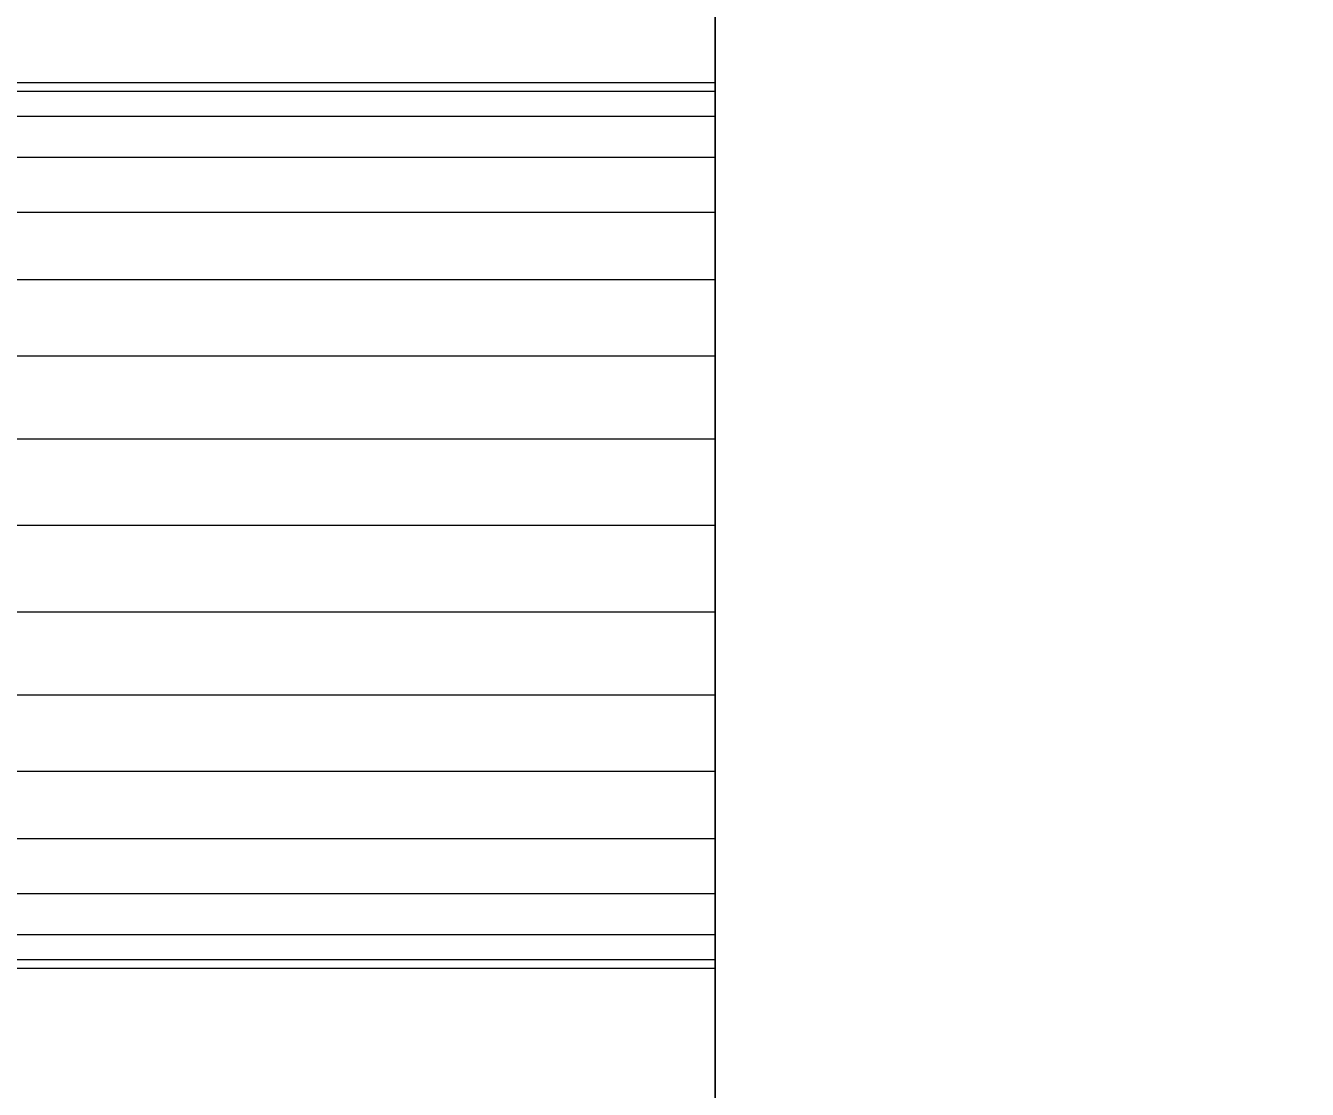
# Model space of a CAD drawing. Header units: millimetres. Extents: x -22443 to 8019, y 3751 to 17584.
# Drawn here: x -19267.4 to -19210.1, y 12087.8 to 12135.3 of the extents above; entities that cross this region are included whole.
import ezdxf

# ---------------------------------------------------------------- set-up
doc = ezdxf.new("R2010")
doc.units = ezdxf.units.MM
for name, color, linetype, lineweight in [('A-ANNO-DIMS', 211, 'Continuous', 9), ('A-ANNO-DIMS-50', 211, 'Continuous', 9), ('A-GENM', 13, 'Continuous', 18)]:
    doc.layers.add(name, color=color, linetype=linetype, lineweight=lineweight)
doc.styles.add('Arial', font='arial.ttf', dxfattribs={"height": 125})
doc.dimstyles.new('Diagonal_-_2_5mm_Arial', dxfattribs={"dimscale": 304.8, "dimtxt": 127.532425, "dimasz": 0.492126, "dimexe": 0.393701, "dimexo": 0.246063, "dimgap": 0.287073, "dimtad": 1, "dimdec": 0, "dimzin": 0, "dimdsep": 46, "dimtxsty": 'Arial', "dimblk1": 'OBLIQUE', "dimblk2": 'OBLIQUE', "dimsah": 1, "dimcen": 0.09, "dimdle": 0.393701, "dimazin": 0, "dimtfac": 1, "dimtdec": 4, "dimtix": 1, "dimtmove": 0, "dimatfit": 3, "dimfxl": 1, "dimtvp": 1, "dimtolj": 1, "dimtzin": 0, "dimarcsym": 2})

# ---------------------------------------------------------------- blocks, each defined once
blk = doc.blocks.new('Nevera de autoservicio single - Nevera de autoservicio single-466915-Level 1')
at = {"layer": 'A-GENM'}
for p, q in [((454.753, 1307.979), (454.753, -1108.896)), ((454.753, -1108.896), (454.753, 1307.979)), ((454.753, -1108.896), (454.753, 1307.979)), ((454.753, -1108.896), (454.753, 1307.979)), ((454.753, -1028.381), (454.753, 977.961)), ((454.753, -50.932), (454.753, 0.512)), ((454.753, -31.146), (255.92, -31.146)), ((454.753, -31.146), (255.92, -31.146)), ((454.753, -31.146), (255.92, -31.146)), ((454.753, -31.146), (255.92, -31.146)), ((454.753, -31.146), (255.92, -31.146)), ((454.753, -31.146), (255.92, -31.146)), ((454.753, -31.146), (255.92, -31.146)), ((454.753, -31.146), (255.92, -31.146)), ((454.753, -31.146), (255.92, -31.146)), ((454.753, -31.146), (255.92, -31.146)), ((454.753, -31.146), (255.92, -31.146)), ((454.753, -31.146), (255.92, -31.146)), ((454.753, -31.494), (454.753, -31.146)), ((454.753, -31.146), (454.753, -31.526)), ((454.753, -31.526), (454.753, -31.146)), ((454.753, -31.146), (454.753, -31.526)), ((454.753, -31.526), (454.753, -31.146)), ((454.753, -31.146), (454.753, -31.526)), ((454.753, -31.526), (454.753, -31.146)), ((454.753, -31.146), (454.753, -31.526)), ((454.753, -31.526), (454.753, -31.146)), ((454.753, -31.146), (454.753, -31.526)), ((454.753, -31.526), (454.753, -31.146)), ((454.753, -31.146), (454.753, -31.526)), ((454.753, -31.526), (454.753, -31.146)), ((454.753, -31.146), (454.753, -31.494)), ((454.753, -31.526), (454.753, -31.146)), ((454.753, -31.526), (454.753, -31.146)), ((454.753, -31.526), (454.753, -31.146)), ((454.753, -31.526), (454.753, -31.146)), ((454.753, -31.146), (454.753, -31.526)), ((454.753, -31.146), (454.753, -31.526)), ((454.753, -31.146), (454.753, -31.526)), ((454.753, -31.146), (454.753, -31.526)), ((454.753, -31.526), (454.753, -31.146)), ((454.753, -31.146), (454.753, -31.526)), ((454.753, -31.494), (454.753, -31.526)), ((454.753, -31.494), (454.753, -31.526)), ((454.753, -31.526), (255.92, -31.526)), ((454.753, -31.526), (255.92, -31.526)), ((454.753, -31.526), (255.92, -31.526)), ((454.753, -31.526), (255.92, -31.526)), ((454.753, -31.526), (255.92, -31.526)), ((454.753, -31.526), (255.92, -31.526)), ((454.753, -31.526), (255.92, -31.526)), ((454.753, -31.526), (255.92, -31.526)), ((454.753, -31.526), (255.92, -31.526)), ((454.753, -31.526), (255.92, -31.526)), ((454.753, -31.526), (255.92, -31.526)), ((454.753, -31.526), (255.92, -31.526)), ((454.753, -31.526), (255.92, -31.526)), ((454.753, -31.526), (255.92, -31.526)), ((454.753, -31.526), (255.92, -31.526)), ((454.753, -31.526), (255.92, -31.526)), ((454.753, -31.526), (255.92, -31.526)), ((454.753, -31.526), (255.92, -31.526)), ((454.753, -31.526), (255.92, -31.526)), ((454.753, -31.526), (255.92, -31.526)), ((454.753, -31.526), (255.92, -31.526)), ((454.753, -31.526), (255.92, -31.526)), ((454.753, -31.526), (255.92, -31.526)), ((454.753, -31.526), (255.92, -31.526)), ((454.753, -32.652), (454.753, -31.526)), ((454.753, -31.526), (454.753, -32.652)), ((454.753, -32.652), (454.753, -31.526)), ((454.753, -31.526), (454.753, -32.652)), ((454.753, -32.652), (454.753, -31.526)), ((454.753, -31.526), (454.753, -32.652)), ((454.753, -32.652), (454.753, -31.526)), ((454.753, -31.526), (454.753, -32.652)), ((454.753, -32.652), (454.753, -31.526)), ((454.753, -31.526), (454.753, -32.652)), ((454.753, -32.652), (454.753, -31.526)), ((454.753, -31.526), (454.753, -32.652)), ((454.753, -32.652), (454.753, -31.526)), ((454.753, -32.652), (454.753, -31.526)), ((454.753, -32.652), (454.753, -31.526)), ((454.753, -32.652), (454.753, -31.526)), ((454.753, -32.652), (454.753, -31.526)), ((454.753, -32.652), (454.753, -31.526)), ((454.753, -32.652), (454.753, -31.526)), ((454.753, -32.652), (454.753, -31.526)), ((454.753, -32.652), (454.753, -31.526)), ((454.753, -32.652), (454.753, -31.526)), ((454.753, -32.652), (454.753, -31.526)), ((454.753, -32.652), (454.753, -31.526)), ((454.753, -32.652), (255.92, -32.652)), ((454.753, -32.652), (255.92, -32.652)), ((454.753, -32.652), (255.92, -32.652)), ((454.753, -32.652), (255.92, -32.652)), ((454.753, -32.652), (255.92, -32.652)), ((454.753, -32.652), (255.92, -32.652)), ((454.753, -32.652), (255.92, -32.652)), ((454.753, -32.652), (255.92, -32.652)), ((454.753, -32.652), (255.92, -32.652)), ((454.753, -32.652), (255.92, -32.652)), ((454.753, -32.652), (255.92, -32.652)), ((454.753, -32.652), (255.92, -32.652)), ((454.753, -32.652), (255.92, -32.652)), ((454.753, -32.652), (255.92, -32.652)), ((454.753, -32.652), (255.92, -32.652)), ((454.753, -32.652), (255.92, -32.652)), ((454.753, -32.652), (255.92, -32.652)), ((454.753, -32.652), (255.92, -32.652)), ((454.753, -32.652), (255.92, -32.652)), ((454.753, -32.652), (255.92, -32.652)), ((454.753, -32.652), (255.92, -32.652)), ((454.753, -32.652), (255.92, -32.652)), ((454.753, -32.652), (255.92, -32.652)), ((454.753, -32.652), (255.92, -32.652)), ((454.753, -34.48), (454.753, -32.652)), ((454.753, -32.652), (454.753, -34.48)), ((454.753, -34.48), (454.753, -32.652)), ((454.753, -32.652), (454.753, -34.48)), ((454.753, -34.48), (454.753, -32.652)), ((454.753, -32.652), (454.753, -34.48)), ((454.753, -34.48), (454.753, -32.652)), ((454.753, -32.652), (454.753, -34.48)), ((454.753, -34.48), (454.753, -32.652)), ((454.753, -32.652), (454.753, -34.48)), ((454.753, -34.48), (454.753, -32.652)), ((454.753, -32.652), (454.753, -34.48)), ((454.753, -34.48), (454.753, -32.652)), ((454.753, -34.48), (454.753, -32.652)), ((454.753, -34.48), (454.753, -32.652)), ((454.753, -34.48), (454.753, -32.652)), ((454.753, -34.48), (454.753, -32.652)), ((454.753, -34.48), (454.753, -32.652)), ((454.753, -34.48), (454.753, -32.652)), ((454.753, -34.48), (454.753, -32.652)), ((454.753, -34.48), (454.753, -32.652)), ((454.753, -34.48), (454.753, -32.652)), ((454.753, -34.48), (454.753, -32.652)), ((454.753, -34.48), (454.753, -32.652)), ((454.753, -34.48), (255.92, -34.48)), ((454.753, -34.48), (255.92, -34.48)), ((454.753, -34.48), (255.92, -34.48)), ((454.753, -34.48), (255.92, -34.48)), ((454.753, -34.48), (255.92, -34.48)), ((454.753, -34.48), (255.92, -34.48)), ((454.753, -34.48), (255.92, -34.48)), ((454.753, -34.48), (255.92, -34.48)), ((454.753, -34.48), (255.92, -34.48)), ((454.753, -34.48), (255.92, -34.48)), ((454.753, -34.48), (255.92, -34.48)), ((454.753, -34.48), (255.92, -34.48)), ((454.753, -34.48), (255.92, -34.48)), ((454.753, -34.48), (255.92, -34.48)), ((454.753, -34.48), (255.92, -34.48)), ((454.753, -34.48), (255.92, -34.48)), ((454.753, -34.48), (255.92, -34.48)), ((454.753, -34.48), (255.92, -34.48)), ((454.753, -34.48), (255.92, -34.48)), ((454.753, -34.48), (255.92, -34.48)), ((454.753, -34.48), (255.92, -34.48)), ((454.753, -34.48), (255.92, -34.48)), ((454.753, -34.48), (255.92, -34.48)), ((454.753, -34.48), (255.92, -34.48)), ((454.753, -36.941), (454.753, -34.48)), ((454.753, -34.48), (454.753, -36.941)), ((454.753, -36.941), (454.753, -34.48)), ((454.753, -34.48), (454.753, -36.941)), ((454.753, -36.941), (454.753, -34.48)), ((454.753, -34.48), (454.753, -36.941)), ((454.753, -36.941), (454.753, -34.48)), ((454.753, -34.48), (454.753, -36.941)), ((454.753, -36.941), (454.753, -34.48)), ((454.753, -34.48), (454.753, -36.941)), ((454.753, -36.941), (454.753, -34.48)), ((454.753, -34.48), (454.753, -36.941)), ((454.753, -36.941), (454.753, -34.48)), ((454.753, -36.941), (454.753, -34.48)), ((454.753, -36.941), (454.753, -34.48)), ((454.753, -36.941), (454.753, -34.48)), ((454.753, -36.941), (454.753, -34.48)), ((454.753, -36.941), (454.753, -34.48)), ((454.753, -36.941), (454.753, -34.48)), ((454.753, -36.941), (454.753, -34.48)), ((454.753, -36.941), (454.753, -34.48)), ((454.753, -36.941), (454.753, -34.48)), ((454.753, -36.941), (454.753, -34.48)), ((454.753, -36.941), (454.753, -34.48)), ((454.753, -36.941), (255.92, -36.941)), ((454.753, -36.941), (255.92, -36.941)), ((454.753, -36.941), (255.92, -36.941)), ((454.753, -36.941), (255.92, -36.941)), ((454.753, -36.941), (255.92, -36.941)), ((454.753, -36.941), (255.92, -36.941)), ((454.753, -36.941), (255.92, -36.941)), ((454.753, -36.941), (255.92, -36.941)), ((454.753, -36.941), (255.92, -36.941)), ((454.753, -36.941), (255.92, -36.941)), ((454.753, -36.941), (255.92, -36.941)), ((454.753, -36.941), (255.92, -36.941)), ((454.753, -36.941), (255.92, -36.941)), ((454.753, -36.941), (255.92, -36.941)), ((454.753, -36.941), (255.92, -36.941)), ((454.753, -36.941), (255.92, -36.941)), ((454.753, -36.941), (255.92, -36.941)), ((454.753, -36.941), (255.92, -36.941)), ((454.753, -36.941), (255.92, -36.941)), ((454.753, -36.941), (255.92, -36.941)), ((454.753, -36.941), (255.92, -36.941)), ((454.753, -36.941), (255.92, -36.941)), ((454.753, -36.941), (255.92, -36.941)), ((454.753, -36.941), (255.92, -36.941)), ((454.753, -39.939), (454.753, -36.941)), ((454.753, -36.941), (454.753, -39.939)), ((454.753, -39.939), (454.753, -36.941)), ((454.753, -36.941), (454.753, -39.939)), ((454.753, -39.939), (454.753, -36.941)), ((454.753, -36.941), (454.753, -39.939)), ((454.753, -39.939), (454.753, -36.941)), ((454.753, -36.941), (454.753, -39.939)), ((454.753, -39.939), (454.753, -36.941)), ((454.753, -36.941), (454.753, -39.939)), ((454.753, -39.939), (454.753, -36.941)), ((454.753, -36.941), (454.753, -39.939)), ((454.753, -39.939), (454.753, -36.941)), ((454.753, -39.939), (454.753, -36.941)), ((454.753, -39.939), (454.753, -36.941)), ((454.753, -39.939), (454.753, -36.941)), ((454.753, -39.939), (454.753, -36.941)), ((454.753, -39.939), (454.753, -36.941)), ((454.753, -39.939), (454.753, -36.941)), ((454.753, -39.939), (454.753, -36.941)), ((454.753, -39.939), (454.753, -36.941)), ((454.753, -39.939), (454.753, -36.941)), ((454.753, -39.939), (454.753, -36.941)), ((454.753, -39.939), (454.753, -36.941)), ((454.753, -39.939), (255.92, -39.939)), ((454.753, -39.939), (255.92, -39.939)), ((454.753, -39.939), (255.92, -39.939)), ((454.753, -39.939), (255.92, -39.939)), ((454.753, -39.939), (255.92, -39.939)), ((454.753, -39.939), (255.92, -39.939)), ((454.753, -39.939), (255.92, -39.939)), ((454.753, -39.939), (255.92, -39.939)), ((454.753, -39.939), (255.92, -39.939)), ((454.753, -39.939), (255.92, -39.939)), ((454.753, -39.939), (255.92, -39.939)), ((454.753, -39.939), (255.92, -39.939)), ((454.753, -39.939), (255.92, -39.939)), ((454.753, -39.939), (255.92, -39.939)), ((454.753, -39.939), (255.92, -39.939)), ((454.753, -39.939), (255.92, -39.939)), ((454.753, -39.939), (255.92, -39.939)), ((454.753, -39.939), (255.92, -39.939)), ((454.753, -39.939), (255.92, -39.939)), ((454.753, -39.939), (255.92, -39.939)), ((454.753, -39.939), (255.92, -39.939)), ((454.753, -39.939), (255.92, -39.939)), ((454.753, -39.939), (255.92, -39.939)), ((454.753, -39.939), (255.92, -39.939)), ((454.753, -43.361), (454.753, -39.939)), ((454.753, -39.939), (454.753, -43.361)), ((454.753, -43.361), (454.753, -39.939)), ((454.753, -39.939), (454.753, -43.361)), ((454.753, -43.361), (454.753, -39.939)), ((454.753, -39.939), (454.753, -43.361)), ((454.753, -43.361), (454.753, -39.939)), ((454.753, -39.939), (454.753, -43.361)), ((454.753, -43.361), (454.753, -39.939)), ((454.753, -39.939), (454.753, -43.361)), ((454.753, -43.361), (454.753, -39.939)), ((454.753, -39.939), (454.753, -43.361)), ((454.753, -43.361), (454.753, -39.939)), ((454.753, -43.361), (454.753, -39.939)), ((454.753, -43.361), (454.753, -39.939)), ((454.753, -43.361), (454.753, -39.939)), ((454.753, -43.361), (454.753, -39.939)), ((454.753, -43.361), (454.753, -39.939)), ((454.753, -43.361), (454.753, -39.939)), ((454.753, -43.361), (454.753, -39.939)), ((454.753, -43.361), (454.753, -39.939)), ((454.753, -43.361), (454.753, -39.939)), ((454.753, -43.361), (454.753, -39.939)), ((454.753, -43.361), (454.753, -39.939)), ((454.753, -43.361), (255.92, -43.361)), ((454.753, -43.361), (255.92, -43.361)), ((454.753, -43.361), (255.92, -43.361)), ((454.753, -43.361), (255.92, -43.361)), ((454.753, -43.361), (255.92, -43.361)), ((454.753, -43.361), (255.92, -43.361)), ((454.753, -43.361), (255.92, -43.361)), ((454.753, -43.361), (255.92, -43.361)), ((454.753, -43.361), (255.92, -43.361)), ((454.753, -43.361), (255.92, -43.361)), ((454.753, -43.361), (255.92, -43.361)), ((454.753, -43.361), (255.92, -43.361)), ((454.753, -43.361), (255.92, -43.361)), ((454.753, -43.361), (255.92, -43.361)), ((454.753, -43.361), (255.92, -43.361)), ((454.753, -43.361), (255.92, -43.361)), ((454.753, -43.361), (255.92, -43.361)), ((454.753, -43.361), (255.92, -43.361)), ((454.753, -43.361), (255.92, -43.361)), ((454.753, -43.361), (255.92, -43.361)), ((454.753, -43.361), (255.92, -43.361)), ((454.753, -43.361), (255.92, -43.361)), ((454.753, -43.361), (255.92, -43.361)), ((454.753, -43.361), (255.92, -43.361)), ((454.753, -47.073), (454.753, -43.361)), ((454.753, -43.361), (454.753, -47.073)), ((454.753, -47.073), (454.753, -43.361)), ((454.753, -43.361), (454.753, -47.073)), ((454.753, -47.073), (454.753, -43.361)), ((454.753, -43.361), (454.753, -47.073)), ((454.753, -47.073), (454.753, -43.361)), ((454.753, -43.361), (454.753, -47.073)), ((454.753, -47.073), (454.753, -43.361)), ((454.753, -43.361), (454.753, -47.073)), ((454.753, -47.073), (454.753, -43.361)), ((454.753, -43.361), (454.753, -47.073)), ((454.753, -47.073), (454.753, -43.361)), ((454.753, -47.073), (454.753, -43.361)), ((454.753, -47.073), (454.753, -43.361)), ((454.753, -47.073), (454.753, -43.361)), ((454.753, -47.073), (454.753, -43.361)), ((454.753, -47.073), (454.753, -43.361)), ((454.753, -47.073), (454.753, -43.361)), ((454.753, -47.073), (454.753, -43.361)), ((454.753, -47.073), (454.753, -43.361)), ((454.753, -47.073), (454.753, -43.361)), ((454.753, -47.073), (454.753, -43.361)), ((454.753, -47.073), (454.753, -43.361)), ((454.753, -47.073), (255.92, -47.073)), ((454.753, -47.073), (255.92, -47.073)), ((454.753, -47.073), (255.92, -47.073)), ((454.753, -47.073), (255.92, -47.073)), ((454.753, -47.073), (255.92, -47.073)), ((454.753, -47.073), (255.92, -47.073)), ((454.753, -47.073), (255.92, -47.073)), ((454.753, -47.073), (255.92, -47.073)), ((454.753, -47.073), (255.92, -47.073)), ((454.753, -47.073), (255.92, -47.073)), ((454.753, -47.073), (255.92, -47.073)), ((454.753, -47.073), (255.92, -47.073)), ((454.753, -47.073), (255.92, -47.073)), ((454.753, -47.073), (255.92, -47.073)), ((454.753, -47.073), (255.92, -47.073)), ((454.753, -47.073), (255.92, -47.073)), ((454.753, -47.073), (255.92, -47.073)), ((454.753, -47.073), (255.92, -47.073)), ((454.753, -47.073), (255.92, -47.073)), ((454.753, -47.073), (255.92, -47.073)), ((454.753, -47.073), (255.92, -47.073)), ((454.753, -47.073), (255.92, -47.073)), ((454.753, -47.073), (255.92, -47.073)), ((454.753, -47.073), (255.92, -47.073)), ((454.753, -50.932), (454.753, -47.073)), ((454.753, -47.073), (454.753, -50.932)), ((454.753, -50.932), (454.753, -47.073)), ((454.753, -47.073), (454.753, -50.932)), ((454.753, -50.932), (454.753, -47.073)), ((454.753, -47.073), (454.753, -50.932)), ((454.753, -50.932), (454.753, -47.073)), ((454.753, -47.073), (454.753, -50.932)), ((454.753, -50.932), (454.753, -47.073)), ((454.753, -47.073), (454.753, -50.932)), ((454.753, -50.932), (454.753, -47.073)), ((454.753, -47.073), (454.753, -50.932)), ((454.753, -50.932), (454.753, -47.073)), ((454.753, -50.932), (454.753, -47.073)), ((454.753, -50.932), (454.753, -47.073)), ((454.753, -50.932), (454.753, -47.073)), ((454.753, -50.932), (454.753, -47.073)), ((454.753, -50.932), (454.753, -47.073)), ((454.753, -50.932), (454.753, -47.073)), ((454.753, -50.932), (454.753, -47.073)), ((454.753, -50.932), (454.753, -47.073)), ((454.753, -50.932), (454.753, -47.073)), ((454.753, -50.932), (454.753, -47.073)), ((454.753, -50.932), (454.753, -47.073)), ((454.753, -50.932), (255.92, -50.932)), ((454.753, -50.932), (255.92, -50.932)), ((454.753, -50.932), (255.92, -50.932)), ((454.753, -50.932), (255.92, -50.932)), ((454.753, -50.932), (255.92, -50.932)), ((454.753, -50.932), (255.92, -50.932)), ((454.753, -50.932), (255.92, -50.932)), ((454.753, -50.932), (255.92, -50.932)), ((454.753, -50.932), (255.92, -50.932)), ((454.753, -50.932), (255.92, -50.932)), ((454.753, -50.932), (255.92, -50.932)), ((454.753, -50.932), (255.92, -50.932)), ((454.753, -50.932), (255.92, -50.932)), ((454.753, -50.932), (255.92, -50.932)), ((454.753, -50.932), (255.92, -50.932)), ((454.753, -50.932), (255.92, -50.932)), ((454.753, -50.932), (255.92, -50.932)), ((454.753, -50.932), (255.92, -50.932)), ((454.753, -50.932), (255.92, -50.932)), ((454.753, -50.932), (255.92, -50.932)), ((454.753, -50.932), (255.92, -50.932)), ((454.753, -50.932), (255.92, -50.932)), ((454.753, -50.932), (255.92, -50.932)), ((454.753, -50.932), (255.92, -50.932)), ((454.753, -54.793), (454.753, -50.932)), ((454.753, -50.932), (454.753, -54.793)), ((454.753, -54.793), (454.753, -50.932)), ((454.753, -50.932), (454.753, -54.793)), ((454.753, -54.793), (454.753, -50.932)), ((454.753, -50.932), (454.753, -54.793)), ((454.753, -54.793), (454.753, -50.932)), ((454.753, -50.932), (454.753, -54.793)), ((454.753, -54.793), (454.753, -50.932)), ((454.753, -50.932), (454.753, -54.793)), ((454.753, -54.793), (454.753, -50.932)), ((454.753, -50.932), (454.753, -54.793)), ((454.753, -50.932), (454.753, -102.377)), ((454.753, -50.932), (454.753, -54.793)), ((454.753, -50.932), (454.753, -54.793)), ((454.753, -50.932), (454.753, -54.793)), ((454.753, -50.932), (454.753, -54.793)), ((454.753, -54.793), (454.753, -50.932)), ((454.753, -54.793), (454.753, -50.932)), ((454.753, -50.932), (454.753, -54.793)), ((454.753, -54.793), (454.753, -50.932)), ((454.753, -50.932), (454.753, -54.793)), ((454.753, -50.932), (454.753, -54.793)), ((454.753, -50.932), (454.753, -54.793)), ((454.753, -50.932), (454.753, -54.793)), ((454.753, -54.793), (255.92, -54.793)), ((454.753, -54.793), (255.92, -54.793)), ((454.753, -54.793), (255.92, -54.793)), ((454.753, -54.793), (255.92, -54.793)), ((454.753, -54.793), (255.92, -54.793)), ((454.753, -54.793), (255.92, -54.793)), ((454.753, -54.793), (255.92, -54.793)), ((454.753, -54.793), (255.92, -54.793)), ((454.753, -54.793), (255.92, -54.793)), ((454.753, -54.793), (255.92, -54.793)), ((454.753, -54.793), (255.92, -54.793)), ((454.753, -54.793), (255.92, -54.793)), ((454.753, -54.793), (255.92, -54.793)), ((454.753, -54.793), (255.92, -54.793)), ((454.753, -54.793), (255.92, -54.793)), ((454.753, -54.793), (255.92, -54.793)), ((454.753, -54.793), (255.92, -54.793)), ((454.753, -54.793), (255.92, -54.793)), ((454.753, -54.793), (255.92, -54.793)), ((454.753, -54.793), (255.92, -54.793)), ((454.753, -54.793), (255.92, -54.793)), ((454.753, -54.793), (255.92, -54.793)), ((454.753, -54.793), (255.92, -54.793)), ((454.753, -54.793), (255.92, -54.793)), ((454.753, -58.504), (454.753, -54.793)), ((454.753, -54.793), (454.753, -58.504)), ((454.753, -58.504), (454.753, -54.793)), ((454.753, -54.793), (454.753, -58.504)), ((454.753, -58.504), (454.753, -54.793)), ((454.753, -54.793), (454.753, -58.504)), ((454.753, -58.504), (454.753, -54.793)), ((454.753, -54.793), (454.753, -58.504)), ((454.753, -58.504), (454.753, -54.793)), ((454.753, -54.793), (454.753, -58.504)), ((454.753, -58.504), (454.753, -54.793)), ((454.753, -54.793), (454.753, -58.504)), ((454.753, -54.793), (454.753, -58.504)), ((454.753, -54.793), (454.753, -58.504)), ((454.753, -54.793), (454.753, -58.504)), ((454.753, -54.793), (454.753, -58.504)), ((454.753, -54.793), (454.753, -58.504)), ((454.753, -54.793), (454.753, -58.504)), ((454.753, -58.504), (454.753, -54.793)), ((454.753, -54.793), (454.753, -58.504)), ((454.753, -54.793), (454.753, -58.504)), ((454.753, -54.793), (454.753, -58.504)), ((454.753, -54.793), (454.753, -58.504)), ((454.753, -54.793), (454.753, -58.504)), ((454.753, -58.504), (255.92, -58.504)), ((454.753, -58.504), (255.92, -58.504)), ((454.753, -58.504), (255.92, -58.504)), ((454.753, -58.504), (255.92, -58.504)), ((454.753, -58.504), (255.92, -58.504)), ((454.753, -58.504), (255.92, -58.504)), ((454.753, -58.504), (255.92, -58.504)), ((454.753, -58.504), (255.92, -58.504)), ((454.753, -58.504), (255.92, -58.504)), ((454.753, -58.504), (255.92, -58.504)), ((454.753, -58.504), (255.92, -58.504)), ((454.753, -58.504), (255.92, -58.504)), ((454.753, -58.504), (255.92, -58.504)), ((454.753, -58.504), (255.92, -58.504)), ((454.753, -58.504), (255.92, -58.504)), ((454.753, -58.504), (255.92, -58.504)), ((454.753, -58.504), (255.92, -58.504)), ((454.753, -58.504), (255.92, -58.504)), ((454.753, -58.504), (255.92, -58.504)), ((454.753, -58.504), (255.92, -58.504)), ((454.753, -58.504), (255.92, -58.504)), ((454.753, -58.504), (255.92, -58.504)), ((454.753, -58.504), (255.92, -58.504)), ((454.753, -58.504), (255.92, -58.504)), ((454.753, -61.925), (454.753, -58.504)), ((454.753, -58.504), (454.753, -61.925)), ((454.753, -61.925), (454.753, -58.504)), ((454.753, -58.504), (454.753, -61.925)), ((454.753, -61.925), (454.753, -58.504)), ((454.753, -58.504), (454.753, -61.925)), ((454.753, -61.925), (454.753, -58.504)), ((454.753, -58.504), (454.753, -61.925)), ((454.753, -61.925), (454.753, -58.504)), ((454.753, -58.504), (454.753, -61.925)), ((454.753, -61.925), (454.753, -58.504)), ((454.753, -58.504), (454.753, -61.925)), ((454.753, -58.504), (454.753, -61.925)), ((454.753, -58.504), (454.753, -61.925)), ((454.753, -58.504), (454.753, -61.925)), ((454.753, -58.504), (454.753, -61.925)), ((454.753, -58.504), (454.753, -61.925)), ((454.753, -58.504), (454.753, -61.925)), ((454.753, -58.504), (454.753, -61.925)), ((454.753, -58.504), (454.753, -61.925)), ((454.753, -58.504), (454.753, -61.925)), ((454.753, -58.504), (454.753, -61.925)), ((454.753, -58.504), (454.753, -61.925)), ((454.753, -58.504), (454.753, -61.925)), ((454.753, -61.925), (255.92, -61.925)), ((454.753, -61.925), (255.92, -61.925)), ((454.753, -61.925), (255.92, -61.925)), ((454.753, -61.925), (255.92, -61.925)), ((454.753, -61.925), (255.92, -61.925)), ((454.753, -61.925), (255.92, -61.925)), ((454.753, -61.925), (255.92, -61.925)), ((454.753, -61.925), (255.92, -61.925)), ((454.753, -61.925), (255.92, -61.925)), ((454.753, -61.925), (255.92, -61.925)), ((454.753, -61.925), (255.92, -61.925)), ((454.753, -61.925), (255.92, -61.925)), ((454.753, -61.925), (255.92, -61.925)), ((454.753, -61.925), (255.92, -61.925)), ((454.753, -61.925), (255.92, -61.925)), ((454.753, -61.925), (255.92, -61.925)), ((454.753, -61.925), (255.92, -61.925)), ((454.753, -61.925), (255.92, -61.925)), ((454.753, -61.925), (255.92, -61.925)), ((454.753, -61.925), (255.92, -61.925)), ((454.753, -61.925), (255.92, -61.925)), ((454.753, -61.925), (255.92, -61.925)), ((454.753, -61.925), (255.92, -61.925)), ((454.753, -61.925), (255.92, -61.925)), ((454.753, -64.924), (454.753, -61.925)), ((454.753, -61.925), (454.753, -64.924)), ((454.753, -64.924), (454.753, -61.925)), ((454.753, -61.925), (454.753, -64.924)), ((454.753, -64.924), (454.753, -61.925)), ((454.753, -61.925), (454.753, -64.924)), ((454.753, -64.924), (454.753, -61.925)), ((454.753, -61.925), (454.753, -64.924)), ((454.753, -64.924), (454.753, -61.925)), ((454.753, -61.925), (454.753, -64.924)), ((454.753, -64.924), (454.753, -61.925)), ((454.753, -61.925), (454.753, -64.924)), ((454.753, -61.925), (454.753, -64.924)), ((454.753, -61.925), (454.753, -64.924)), ((454.753, -61.925), (454.753, -64.924)), ((454.753, -61.925), (454.753, -64.924)), ((454.753, -61.925), (454.753, -64.924)), ((454.753, -61.925), (454.753, -64.924)), ((454.753, -61.925), (454.753, -64.924)), ((454.753, -61.925), (454.753, -64.924)), ((454.753, -61.925), (454.753, -64.924)), ((454.753, -61.925), (454.753, -64.924)), ((454.753, -61.925), (454.753, -64.924)), ((454.753, -61.925), (454.753, -64.924)), ((454.753, -64.924), (255.92, -64.924)), ((454.753, -64.924), (255.92, -64.924)), ((454.753, -64.924), (255.92, -64.924)), ((454.753, -64.924), (255.92, -64.924)), ((454.753, -64.924), (255.92, -64.924)), ((454.753, -64.924), (255.92, -64.924)), ((454.753, -64.924), (255.92, -64.924)), ((454.753, -64.924), (255.92, -64.924)), ((454.753, -64.924), (255.92, -64.924)), ((454.753, -64.924), (255.92, -64.924)), ((454.753, -64.924), (255.92, -64.924)), ((454.753, -64.924), (255.92, -64.924)), ((454.753, -64.924), (255.92, -64.924)), ((454.753, -64.924), (255.92, -64.924)), ((454.753, -64.924), (255.92, -64.924)), ((454.753, -64.924), (255.92, -64.924)), ((454.753, -64.924), (255.92, -64.924)), ((454.753, -64.924), (255.92, -64.924)), ((454.753, -64.924), (255.92, -64.924)), ((454.753, -64.924), (255.92, -64.924)), ((454.753, -64.924), (255.92, -64.924)), ((454.753, -64.924), (255.92, -64.924)), ((454.753, -64.924), (255.92, -64.924)), ((454.753, -64.924), (255.92, -64.924)), ((454.753, -67.384), (454.753, -64.924)), ((454.753, -64.924), (454.753, -67.384)), ((454.753, -67.384), (454.753, -64.924)), ((454.753, -64.924), (454.753, -67.384)), ((454.753, -67.384), (454.753, -64.924)), ((454.753, -64.924), (454.753, -67.384)), ((454.753, -67.384), (454.753, -64.924)), ((454.753, -64.924), (454.753, -67.384)), ((454.753, -67.384), (454.753, -64.924)), ((454.753, -64.924), (454.753, -67.384)), ((454.753, -67.384), (454.753, -64.924)), ((454.753, -64.924), (454.753, -67.384)), ((454.753, -64.924), (454.753, -67.384)), ((454.753, -64.924), (454.753, -67.384)), ((454.753, -64.924), (454.753, -67.384)), ((454.753, -64.924), (454.753, -67.384)), ((454.753, -64.924), (454.753, -67.384)), ((454.753, -64.924), (454.753, -67.384)), ((454.753, -64.924), (454.753, -67.384)), ((454.753, -64.924), (454.753, -67.384)), ((454.753, -64.924), (454.753, -67.384)), ((454.753, -64.924), (454.753, -67.384)), ((454.753, -64.924), (454.753, -67.384)), ((454.753, -64.924), (454.753, -67.384)), ((454.753, -67.384), (255.92, -67.384)), ((454.753, -67.384), (255.92, -67.384)), ((454.753, -67.384), (255.92, -67.384)), ((454.753, -67.384), (255.92, -67.384)), ((454.753, -67.384), (255.92, -67.384)), ((454.753, -67.384), (255.92, -67.384)), ((454.753, -67.384), (255.92, -67.384)), ((454.753, -67.384), (255.92, -67.384)), ((454.753, -67.384), (255.92, -67.384)), ((454.753, -67.384), (255.92, -67.384)), ((454.753, -67.384), (255.92, -67.384)), ((454.753, -67.384), (255.92, -67.384)), ((454.753, -67.384), (255.92, -67.384)), ((454.753, -67.384), (255.92, -67.384)), ((454.753, -67.384), (255.92, -67.384)), ((454.753, -67.384), (255.92, -67.384)), ((454.753, -67.384), (255.92, -67.384)), ((454.753, -67.384), (255.92, -67.384)), ((454.753, -67.384), (255.92, -67.384)), ((454.753, -67.384), (255.92, -67.384)), ((454.753, -67.384), (255.92, -67.384)), ((454.753, -67.384), (255.92, -67.384)), ((454.753, -67.384), (255.92, -67.384)), ((454.753, -67.384), (255.92, -67.384)), ((454.753, -69.212), (454.753, -67.384)), ((454.753, -67.384), (454.753, -69.212)), ((454.753, -69.212), (454.753, -67.384)), ((454.753, -67.384), (454.753, -69.212)), ((454.753, -69.212), (454.753, -67.384)), ((454.753, -67.384), (454.753, -69.212)), ((454.753, -69.212), (454.753, -67.384)), ((454.753, -67.384), (454.753, -69.212)), ((454.753, -69.212), (454.753, -67.384)), ((454.753, -67.384), (454.753, -69.212)), ((454.753, -69.212), (454.753, -67.384)), ((454.753, -67.384), (454.753, -69.212)), ((454.753, -67.384), (454.753, -69.212)), ((454.753, -67.384), (454.753, -69.212)), ((454.753, -67.384), (454.753, -69.212)), ((454.753, -67.384), (454.753, -69.212)), ((454.753, -67.384), (454.753, -69.212)), ((454.753, -67.384), (454.753, -69.212)), ((454.753, -67.384), (454.753, -69.212)), ((454.753, -67.384), (454.753, -69.212)), ((454.753, -67.384), (454.753, -69.212)), ((454.753, -67.384), (454.753, -69.212)), ((454.753, -67.384), (454.753, -69.212)), ((454.753, -67.384), (454.753, -69.212)), ((454.753, -69.212), (255.92, -69.212)), ((454.753, -69.212), (255.92, -69.212)), ((454.753, -69.212), (255.92, -69.212)), ((454.753, -69.212), (255.92, -69.212)), ((454.753, -69.212), (255.92, -69.212)), ((454.753, -69.212), (255.92, -69.212)), ((454.753, -69.212), (255.92, -69.212)), ((454.753, -69.212), (255.92, -69.212)), ((454.753, -69.212), (255.92, -69.212)), ((454.753, -69.212), (255.92, -69.212)), ((454.753, -69.212), (255.92, -69.212)), ((454.753, -69.212), (255.92, -69.212)), ((454.753, -69.212), (255.92, -69.212)), ((454.753, -69.212), (255.92, -69.212)), ((454.753, -69.212), (255.92, -69.212)), ((454.753, -69.212), (255.92, -69.212)), ((454.753, -69.212), (255.92, -69.212)), ((454.753, -69.212), (255.92, -69.212)), ((454.753, -69.212), (255.92, -69.212)), ((454.753, -69.212), (255.92, -69.212)), ((454.753, -69.212), (255.92, -69.212)), ((454.753, -69.212), (255.92, -69.212)), ((454.753, -69.212), (255.92, -69.212)), ((454.753, -69.212), (255.92, -69.212)), ((454.753, -70.339), (454.753, -69.212)), ((454.753, -69.212), (454.753, -70.339)), ((454.753, -70.339), (454.753, -69.212)), ((454.753, -69.212), (454.753, -70.339)), ((454.753, -70.339), (454.753, -69.212)), ((454.753, -69.212), (454.753, -70.339)), ((454.753, -70.339), (454.753, -69.212)), ((454.753, -69.212), (454.753, -70.339)), ((454.753, -70.339), (454.753, -69.212)), ((454.753, -69.212), (454.753, -70.339)), ((454.753, -70.339), (454.753, -69.212)), ((454.753, -69.212), (454.753, -70.339)), ((454.753, -69.212), (454.753, -70.339)), ((454.753, -69.212), (454.753, -70.339)), ((454.753, -69.212), (454.753, -70.339)), ((454.753, -69.212), (454.753, -70.339)), ((454.753, -69.212), (454.753, -70.339)), ((454.753, -69.212), (454.753, -70.339)), ((454.753, -69.212), (454.753, -70.339)), ((454.753, -69.212), (454.753, -70.339)), ((454.753, -69.212), (454.753, -70.339)), ((454.753, -69.212), (454.753, -70.339)), ((454.753, -69.212), (454.753, -70.339)), ((454.753, -69.212), (454.753, -70.339)), ((454.753, -70.339), (255.92, -70.339)), ((454.753, -70.339), (255.92, -70.339)), ((454.753, -70.339), (255.92, -70.339)), ((454.753, -70.339), (255.92, -70.339)), ((454.753, -70.339), (255.92, -70.339)), ((454.753, -70.339), (255.92, -70.339)), ((454.753, -70.339), (255.92, -70.339)), ((454.753, -70.339), (255.92, -70.339)), ((454.753, -70.339), (255.92, -70.339)), ((454.753, -70.339), (255.92, -70.339)), ((454.753, -70.339), (255.92, -70.339)), ((454.753, -70.339), (255.92, -70.339)), ((454.753, -70.339), (255.92, -70.339)), ((454.753, -70.339), (255.92, -70.339)), ((454.753, -70.339), (255.92, -70.339)), ((454.753, -70.339), (255.92, -70.339)), ((454.753, -70.339), (255.92, -70.339)), ((454.753, -70.339), (255.92, -70.339)), ((454.753, -70.339), (255.92, -70.339)), ((454.753, -70.339), (255.92, -70.339)), ((454.753, -70.339), (255.92, -70.339)), ((454.753, -70.339), (255.92, -70.339)), ((454.753, -70.339), (255.92, -70.339)), ((454.753, -70.339), (255.92, -70.339)), ((454.753, -70.37), (454.753, -70.339)), ((454.753, -70.339), (454.753, -70.719)), ((454.753, -70.719), (454.753, -70.339)), ((454.753, -70.339), (454.753, -70.719)), ((454.753, -70.719), (454.753, -70.339)), ((454.753, -70.339), (454.753, -70.719)), ((454.753, -70.719), (454.753, -70.339)), ((454.753, -70.339), (454.753, -70.719)), ((454.753, -70.719), (454.753, -70.339)), ((454.753, -70.339), (454.753, -70.719)), ((454.753, -70.719), (454.753, -70.339)), ((454.753, -70.339), (454.753, -70.719)), ((454.753, -70.339), (454.753, -70.719)), ((454.753, -70.37), (454.753, -70.339)), ((454.753, -70.339), (454.753, -70.719)), ((454.753, -70.339), (454.753, -70.719)), ((454.753, -70.339), (454.753, -70.719)), ((454.753, -70.339), (454.753, -70.719)), ((454.753, -70.719), (454.753, -70.339)), ((454.753, -70.719), (454.753, -70.339)), ((454.753, -70.719), (454.753, -70.339)), ((454.753, -70.719), (454.753, -70.339)), ((454.753, -70.339), (454.753, -70.719)), ((454.753, -70.719), (454.753, -70.339)), ((454.753, -70.37), (454.753, -70.719)), ((454.753, -70.719), (454.753, -70.37)), ((454.753, -70.719), (255.92, -70.719)), ((454.753, -70.719), (255.92, -70.719)), ((454.753, -70.719), (255.92, -70.719)), ((454.753, -70.719), (255.92, -70.719)), ((454.753, -70.719), (255.92, -70.719)), ((454.753, -70.719), (255.92, -70.719)), ((454.753, -70.719), (255.92, -70.719)), ((454.753, -70.719), (255.92, -70.719)), ((454.753, -70.719), (255.92, -70.719)), ((454.753, -70.719), (255.92, -70.719)), ((454.753, -70.719), (255.92, -70.719)), ((454.753, -70.719), (255.92, -70.719))]:
    blk.add_line(p, q, dxfattribs=at)
blk = doc.blocks.new('DIMBLOCK4-Level 1')
at = {"layer": 'A-ANNO-DIMS-50'}
for p, q in [((-22191.521, 15666.468), (-22191.521, 7546.468)), ((-22191.521, 15546.468), (-22311.521, 15546.468)), ((-22191.521, 15546.468), (-11329.566, 15546.468)), ((-22191.521, 7666.468), (-22311.521, 7666.468)), ((-22191.521, 7666.468), (-20582.646, 7666.468))]:
    blk.add_line(p, q, dxfattribs=at)
at = {"layer": 'A-ANNO-DIMS-50', "lineweight": 35}
for p, q in [((-22191.521, 15546.468), (-22266.521, 15621.468)), ((-22191.521, 15546.468), (-22116.521, 15471.468)), ((-22191.521, 7666.468), (-22266.521, 7741.468)), ((-22191.521, 7666.468), (-22116.521, 7591.468))]:
    blk.add_line(p, q, dxfattribs=at)
at = {"layer": 'A-ANNO-DIMS-50', "color": 0, "insert": (-22441.3, 11414.188), "char_height": 125, "width": 461.47117, "attachment_point": 1, "rotation": 90, "line_spacing_factor": 0.941778, "style": 'Arial'}
blk.add_mtext('7880', dxfattribs=at)
blk = doc.blocks.new('_Oblique')
at = {"color": 0, "linetype": 'ByBlock', "lineweight": -2}
blk.add_line((-0.5, -0.5), (0.5, 0.5), dxfattribs=at)

msp = doc.modelspace()

# ---------------------------------------------------------------- block references
at = {"layer": 'A-GENM'}
msp.add_blockref('Nevera de autoservicio single - Nevera de autoservicio single-466915-Level 1', (-19691.369, 12163.874), dxfattribs=at)

# ---------------------------------------------------------------- dimensions: what is measured, and where the dimension line sits
at = {"layer": 'A-ANNO-DIMS'}
dim = msp.add_linear_dim(base=(-22191.521, 7666.468), p1=(-11254.566, 15546.468), p2=(-20507.646, 7666.468), angle=90, dimstyle='Diagonal_-_2_5mm_Arial', override={"dimpost": '<>', "dimfxl": 12153.760552}, dxfattribs=at)
dim.commit()
dim.dimension.update_dxf_attribs({"geometry": 'DIMBLOCK4-Level 1', "text_midpoint": (-22342.843, 11606.468)})

doc.saveas('drawing.dxf')
